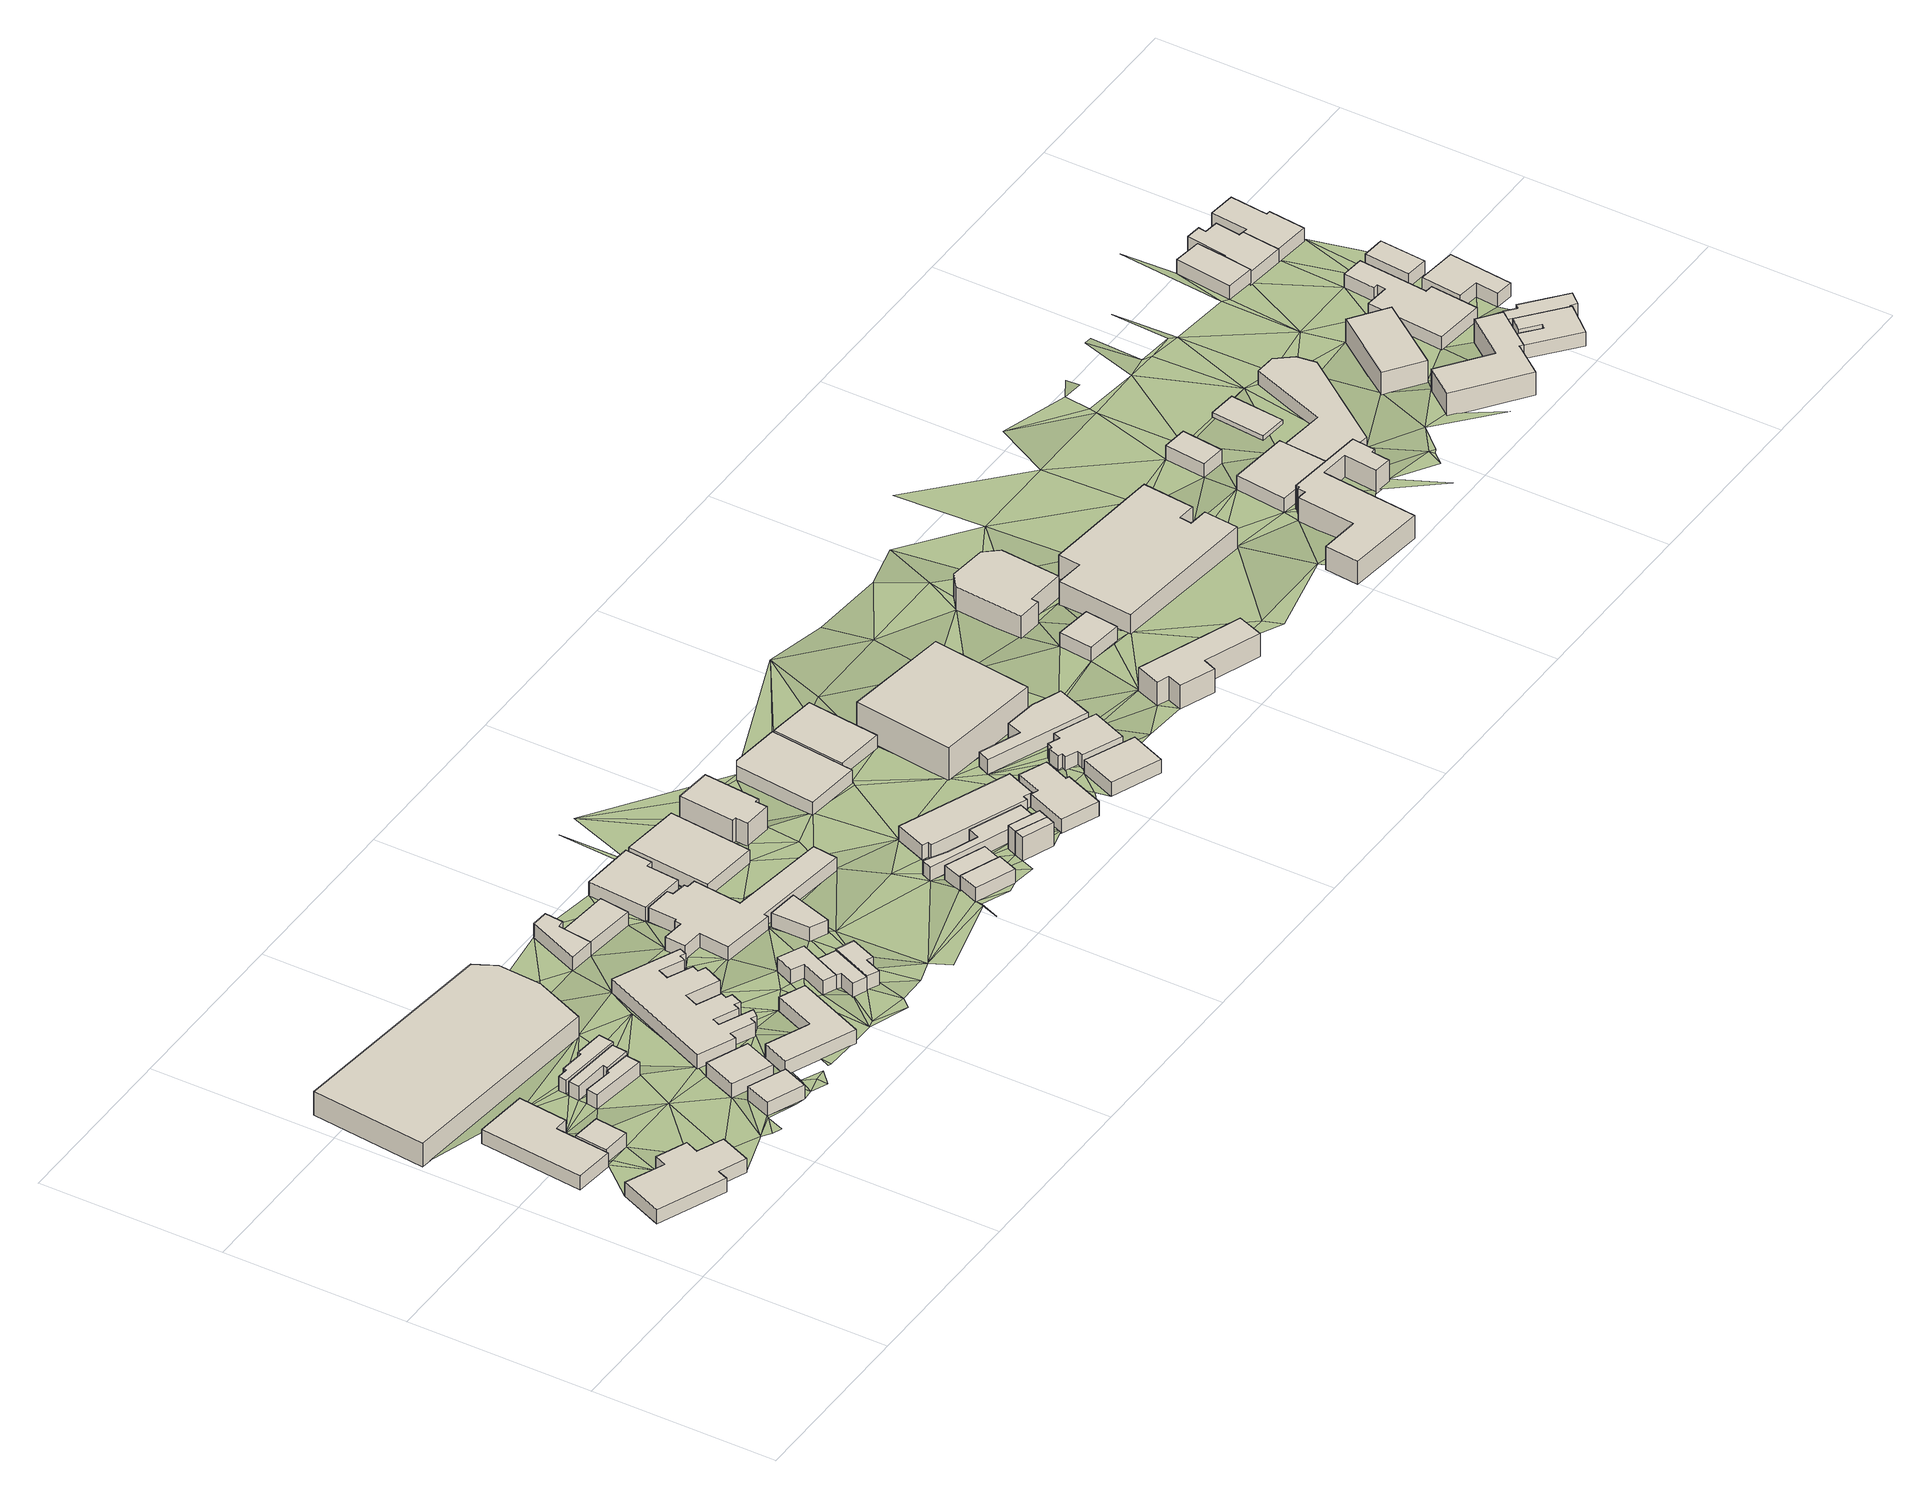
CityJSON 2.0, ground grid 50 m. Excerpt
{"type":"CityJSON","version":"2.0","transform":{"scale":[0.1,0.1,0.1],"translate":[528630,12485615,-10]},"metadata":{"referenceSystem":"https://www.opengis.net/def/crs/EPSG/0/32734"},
"CityObjects":{
"building1":{"type":"Building","attributes":{"address":"14 Aberdeen Street Woodstock Cape Town","building":"church","building:levels":1,"building:use":"commercial","building_height":4.1,"plus_code":"4FRW3FC2+V9F","ground_height":9.62,"roof_height":13.72},"geometry":[{"type":"Solid","lod":"1","boundaries":[[[[0,1,2,3]],[[1,4,5,2]],[[4,6,7,5]],[[6,8,9,7]],[[8,10,11,9]],[[10,12,13,11]],[[12,14,15,13]],[[14,16,17,15]],[[16,18,19,17]],[[18,0,3,19]],[[3,2,5,7,9,11,13,15,17,19]],[[18,16,14,12,10,8,6,4,1,0]]]]}]},
"building2":{"type":"Building","attributes":{"address":"23 Dickson Street Woodstock Cape Town","building":"industrial","building:levels":1,"building_height":4.1,"plus_code":"4FRW3FC2+X8X","ground_height":9.08,"roof_height":13.18},"geometry":[{"type":"Solid","lod":"1","boundaries":[[[[20,21,22,23]],[[21,24,25,22]],[[24,26,27,25]],[[26,28,29,27]],[[28,30,31,29]],[[30,32,33,31]],[[32,34,35,33]],[[34,20,23,35]],[[23,22,25,27,29,31,33,35]],[[34,32,30,28,26,24,21,20]]]]}]},
"building3":{"type":"Building","attributes":{"address":"Woodstock Cape Town","building":"house","building:levels":1,"building_height":4.1,"plus_code":"4FRW3FC2+X94","ground_height":9.62,"roof_height":13.72},"geometry":[{"type":"Solid","lod":"1","boundaries":[[[[36,37,38,39]],[[37,40,41,38]],[[40,42,43,41]],[[42,36,39,43]],[[39,38,41,43]],[[42,40,37,36]]]]}]},
"building4":{"type":"Building","attributes":{"address":"186 Albert Road Woodstock Cape Town","building":"retail","building:levels":2,"building_height":6.9,"plus_code":"4FRW3FF2+4CG","ground_height":7.62,"roof_height":14.52},"geometry":[{"type":"Solid","lod":"1","boundaries":[[[[44,45,46,47]],[[45,48,49,46]],[[48,50,51,49]],[[50,52,53,51]],[[52,54,55,53]],[[54,44,47,55]],[[47,46,49,51,53,55]],[[54,52,50,48,45,44]]]]}]},
"building5":{"type":"Building","attributes":{"address":"Woodstock Cape Town","building":"house","building:levels":1,"building_height":4.1,"plus_code":"4FRW3FC2+XFV","ground_height":9.02,"roof_height":13.12},"geometry":[{"type":"Solid","lod":"1","boundaries":[[[[56,57,58,59]],[[57,60,61,58]],[[60,62,63,61]],[[62,64,65,63]],[[64,66,67,65]],[[66,56,59,67]],[[59,58,61,63,65,67]],[[66,64,62,60,57,56]]]]}]},
"building6":{"type":"Building","attributes":{"address":"Woodstock Cape Town","building":"house","building:levels":1,"building_height":4.1,"plus_code":"4FRW3FF2+2F4","ground_height":9.02,"roof_height":13.12},"geometry":[{"type":"Solid","lod":"1","boundaries":[[[[68,69,70,71]],[[69,72,73,70]],[[72,74,75,73]],[[74,76,77,75]],[[76,78,79,77]],[[78,68,71,79]],[[71,70,73,75,77,79]],[[78,76,74,72,69,68]]]]}]},
"building7":{"type":"Building","attributes":{"address":"Woodstock Cape Town","building":"house","building:levels":1,"building_height":4.1,"plus_code":"4FRW3FF2+2FG","ground_height":9.02,"roof_height":13.12},"geometry":[{"type":"Solid","lod":"1","boundaries":[[[[80,81,82,83]],[[81,84,85,82]],[[84,86,87,85]],[[86,88,89,87]],[[88,90,91,89]],[[90,92,93,91]],[[92,94,95,93]],[[94,80,83,95]],[[83,82,85,87,89,91,93,95]],[[94,92,90,88,86,84,81,80]]]]}]},
"building8":{"type":"Building","attributes":{"address":"19 Aberdeen Street Woodstock Cape Town","building":"house","building:levels":1,"building_height":4.1,"plus_code":"4FRW3FC2+VG9","ground_height":10.06,"roof_height":14.16},"geometry":[{"type":"Solid","lod":"1","boundaries":[[[[96,97,98,99]],[[97,100,101,98]],[[100,102,103,101]],[[102,96,99,103]],[[99,98,101,103]],[[102,100,97,96]]]]}]},
"building9":{"type":"Building","attributes":{"address":"15 Aberdeen Street Woodstock Cape Town","building":"house","building:levels":1,"building_height":4.1,"plus_code":"4FRW3FC2+WH2","ground_height":9.47,"roof_height":13.57},"geometry":[{"type":"Solid","lod":"1","boundaries":[[[[104,105,106,107]],[[105,108,109,106]],[[108,110,111,109]],[[110,104,107,111]],[[107,106,109,111]],[[110,108,105,104]]]]}]},
"building10":{"type":"Building","attributes":{"building":"yes","building:levels":1,"building_height":4.1,"plus_code":"4FRW3FC2+VMM","ground_height":9.47,"roof_height":13.57},"geometry":[{"type":"Solid","lod":"1","boundaries":[[[[112,113,114,115]],[[113,116,117,114]],[[116,118,119,117]],[[118,120,121,119]],[[120,122,123,121]],[[122,112,115,123]],[[115,114,117,119,121,123]],[[122,120,118,116,113,112]]]]}]},
"building11":{"type":"Building","attributes":{"address":"The Haven Night Shelter 7 Aberdeen Street Woodstock 7925 Cape Town","building":"residential","building:levels":1,"beds":"36","amenity":"social_facility","social_facility":"shelter","building_height":4.1,"plus_code":"4FRW3FC2+XHQ","ground_height":8.92,"roof_height":13.02},"geometry":[{"type":"Solid","lod":"1","boundaries":[[[[124,125,126,127]],[[125,128,129,126]],[[128,130,131,129]],[[130,132,133,131]],[[132,134,135,133]],[[134,136,137,135]],[[136,138,139,137]],[[138,140,141,139]],[[140,142,143,141]],[[142,144,145,143]],[[144,146,147,145]],[[146,148,149,147]],[[148,150,151,149]],[[150,152,153,151]],[[152,154,155,153]],[[154,156,157,155]],[[156,158,159,157]],[[158,160,161,159]],[[160,162,163,161]],[[162,164,165,163]],[[164,166,167,165]],[[166,168,169,167]],[[168,170,171,169]],[[170,172,173,171]],[[172,174,175,173]],[[174,176,177,175]],[[176,178,179,177]],[[178,124,127,179]],[[127,126,129,131,133,135,137,139,141,143,145,147,149,151,153,155,157,159,161,163,165,167,169,171,173,175,177,179]],[[178,176,174,172,170,168,166,164,162,160,158,156,154,152,150,148,146,144,142,140,138,136,134,132,130,128,125,124]]]]}]},
"building12":{"type":"Building","attributes":{"building":"retail","building:levels":1,"building_height":4.1,"plus_code":"4FRW3FF2+4J9","ground_height":8.26,"roof_height":12.36},"geometry":[{"type":"Solid","lod":"1","boundaries":[[[[180,181,182,183]],[[181,184,185,182]],[[184,186,187,185]],[[186,188,189,187]],[[188,190,191,189]],[[190,192,193,191]],[[192,180,183,193]],[[183,182,185,187,189,191,193]],[[192,190,188,186,184,181,180]]]]}]},
"building13":{"type":"Building","attributes":{"address":"3 Essex Close Woodstock Cape Town","building":"house","building:levels":1,"building_height":4.1,"plus_code":"4FRW3FC2+WPG","ground_height":9.5,"roof_height":13.6},"geometry":[{"type":"Solid","lod":"1","boundaries":[[[[194,195,196,197]],[[195,198,199,196]],[[198,200,201,199]],[[200,202,203,201]],[[202,204,205,203]],[[204,206,207,205]],[[206,194,197,207]],[[197,196,199,201,203,205,207]],[[206,204,202,200,198,195,194]]]]}]},
"building14":{"type":"Building","attributes":{"address":"2 Woodstock Cape Town","building":"house","building:levels":1,"building_height":4.1,"plus_code":"4FRW3FC2+WP5","ground_height":9.5,"roof_height":13.6},"geometry":[{"type":"Solid","lod":"1","boundaries":[[[[208,195,196,209]],[[195,194,197,196]],[[194,210,211,197]],[[210,212,213,211]],[[212,214,215,213]],[[214,208,209,215]],[[209,196,197,211,213,215]],[[214,212,210,194,195,208]]]]}]},
"building15":{"type":"Building","attributes":{"address":"1 Woodstock Cape Town","building":"house","building:levels":1,"building_height":4.1,"plus_code":"4FRW3FC2+VQR","ground_height":9.78,"roof_height":13.88},"geometry":[{"type":"Solid","lod":"1","boundaries":[[[[216,217,218,219]],[[217,220,221,218]],[[220,222,223,221]],[[222,224,225,223]],[[224,226,227,225]],[[226,216,219,227]],[[219,218,221,223,225,227]],[[226,224,222,220,217,216]]]]}]},
"building16":{"type":"Building","attributes":{"building":"yes","building:levels":1,"building_height":4.1,"plus_code":"4FRW3FF2+4M5","ground_height":8.26,"roof_height":12.36},"geometry":[{"type":"Solid","lod":"1","boundaries":[[[[181,180,183,182]],[[180,228,229,183]],[[228,230,231,229]],[[230,181,182,231]],[[182,183,229,231]],[[230,228,180,181]]]]}]},
"building17":{"type":"Building","attributes":{"building":"yes","building:levels":1,"building_height":4.1,"plus_code":"4FRW3FC2+XQ9","ground_height":9.11,"roof_height":13.21},"geometry":[{"type":"Solid","lod":"1","boundaries":[[[[232,233,234,235]],[[233,236,237,234]],[[236,238,239,237]],[[238,232,235,239]],[[235,234,237,239]],[[238,236,233,232]]]]}]},
"building18":{"type":"Building","attributes":{"building":"retail","building:levels":1,"building_height":4.1,"plus_code":"4FRW3FF2+3QR","ground_height":8.26,"roof_height":12.36},"geometry":[{"type":"Solid","lod":"1","boundaries":[[[[240,241,242,243]],[[241,244,245,242]],[[244,246,247,245]],[[246,248,249,247]],[[248,250,251,249]],[[250,240,243,251]],[[243,242,245,247,249,251]],[[250,248,246,244,241,240]]]]}]},
"building19":{"type":"Building","attributes":{"building":"industrial","building:levels":1,"building_height":4.1,"plus_code":"4FRW3FF2+2PQ","ground_height":8.26,"roof_height":12.36},"geometry":[{"type":"Solid","lod":"1","boundaries":[[[[252,253,254,255]],[[253,256,257,254]],[[256,258,259,257]],[[258,260,261,259]],[[260,262,263,261]],[[262,264,265,263]],[[264,266,267,265]],[[266,268,269,267]],[[268,270,271,269]],[[270,272,273,271]],[[272,274,275,273]],[[274,276,277,275]],[[276,278,279,277]],[[278,280,281,279]],[[280,282,283,281]],[[282,284,285,283]],[[284,286,287,285]],[[286,252,255,287]],[[255,254,257,259,261,263,265,267,269,271,273,275,277,279,281,283,285,287]],[[286,284,282,280,278,276,274,272,270,268,266,264,262,260,258,256,253,252]]]]}]},
"building20":{"type":"Building","attributes":{"building":"retail","building:levels":1,"building_height":4.1,"plus_code":"4FRW3FF2+3RP","ground_height":8.26,"roof_height":12.36},"geometry":[{"type":"Solid","lod":"1","boundaries":[[[[288,289,290,291]],[[289,292,293,290]],[[292,294,295,293]],[[294,288,291,295]],[[291,290,293,295]],[[294,292,289,288]]]]}]},
"building21":{"type":"Building","attributes":{"address":"21 Essex Street Woodstock Cape Town","building":"house","building:levels":1,"building_height":4.1,"plus_code":"4FRW3FC2+RWX","ground_height":10.59,"roof_height":14.69},"geometry":[{"type":"Solid","lod":"1","boundaries":[[[[296,297,298,299]],[[297,300,301,298]],[[300,302,303,301]],[[302,296,299,303]],[[299,298,301,303]],[[302,300,297,296]]]]}]},
"building22":{"type":"Building","attributes":{"address":"19 Essex Street Woodstock Cape Town","building":"house","building:levels":1,"building_height":4.1,"plus_code":"4FRW3FC2+VW9","ground_height":9.98,"roof_height":14.08},"geometry":[{"type":"Solid","lod":"1","boundaries":[[[[304,305,306,307]],[[305,308,309,306]],[[308,310,311,309]],[[310,304,307,311]],[[307,306,309,311]],[[310,308,305,304]]]]}]},
"building23":{"type":"Building","attributes":{"address":"218 Albert Road Woodstock Cape Town","building":"retail","building:levels":2,"building_height":6.9,"plus_code":"4FRW3FF2+3WR","ground_height":8.26,"roof_height":15.16},"geometry":[{"type":"Solid","lod":"1","boundaries":[[[[312,313,314,315]],[[313,316,317,314]],[[316,318,319,317]],[[318,320,321,319]],[[320,322,323,321]],[[322,324,325,323]],[[324,326,327,325]],[[326,312,315,327]],[[315,314,317,319,321,323,325,327]],[[326,324,322,320,318,316,313,312]]]]}]},
"building24":{"type":"Building","attributes":{"address":"Woodstock Cape Town","building":"yes","building:levels":1,"building_height":4.1,"plus_code":"4FRW3FC3+V2C","ground_height":9.85,"roof_height":13.95},"geometry":[{"type":"Solid","lod":"1","boundaries":[[[[328,329,330,331]],[[329,332,333,330]],[[332,334,335,333]],[[334,336,337,335]],[[336,338,339,337]],[[338,340,341,339]],[[340,328,331,341]],[[331,330,333,335,337,339,341]],[[340,338,336,334,332,329,328]]]]}]},
"building25":{"type":"Building","attributes":{"address":"18 Dublin Street Mews Woodstock Cape Town","building":"house","building:levels":2,"building_height":6.9,"plus_code":"4FRW3FC3+R2M","ground_height":10.59,"roof_height":17.49},"geometry":[{"type":"Solid","lod":"1","boundaries":[[[[342,343,344,345]],[[343,346,347,344]],[[346,348,349,347]],[[348,342,345,349]],[[345,344,347,349]],[[348,346,343,342]]]]}]},
"building26":{"type":"Building","attributes":{"address":"19 Dublin Street Mews Woodstock Cape Town","building":"house","building:levels":2,"building_height":6.9,"plus_code":"4FRW3FC3+R2V","ground_height":10.59,"roof_height":17.49},"geometry":[{"type":"Solid","lod":"1","boundaries":[[[[348,346,347,349]],[[346,350,351,347]],[[350,352,353,351]],[[352,348,349,353]],[[349,347,351,353]],[[352,350,346,348]]]]}]},
"building27":{"type":"Building","attributes":{"address":"The Haven Old Age Home 15 Essex Street Woodstock 7915 Cape Town","building":"residential","building:levels":1,"amenity":"social_facility","social_facility":"nursing_home","building_height":4.1,"plus_code":"4FRW3FC3+W23","ground_height":9.78,"roof_height":13.88},"geometry":[{"type":"Solid","lod":"1","boundaries":[[[[354,355,356,357]],[[355,358,359,356]],[[358,360,361,359]],[[360,362,363,361]],[[362,364,365,363]],[[364,366,367,365]],[[366,368,369,367]],[[368,354,357,369]],[[357,356,359,361,363,365,367,369]],[[368,366,364,362,360,358,355,354]]]]}]},
"building28":{"type":"Building","attributes":{"address":"Albert Road Woodstock Cape Town","building":"retail","building:levels":1,"building_height":4.1,"plus_code":"4FRW3FF3+326","ground_height":8.2,"roof_height":12.3},"geometry":[{"type":"Solid","lod":"1","boundaries":[[[[370,371,372,373]],[[371,374,375,372]],[[374,376,377,375]],[[376,378,379,377]],[[378,370,373,379]],[[373,372,375,377,379]],[[378,376,374,371,370]]]]}]},
"building29":{"type":"Building","attributes":{"address":"Woodstock Cape Town","building":"house","building:levels":1,"building_height":4.1,"plus_code":"4FRW3FC3+R3W","ground_height":9.78,"roof_height":13.88},"geometry":[{"type":"Solid","lod":"1","boundaries":[[[[380,381,382,383]],[[381,384,385,382]],[[384,386,387,385]],[[386,388,389,387]],[[388,390,391,389]],[[390,392,393,391]],[[392,394,395,393]],[[394,380,383,395]],[[383,382,385,387,389,391,393,395]],[[394,392,390,388,386,384,381,380]]]]}]},
"building30":{"type":"Building","attributes":{"address":"Albert Road Woodstock Cape Town","building":"retail","building:levels":1,"building_height":4.1,"plus_code":"4FRW3FF3+337","ground_height":8.1,"roof_height":12.2},"geometry":[{"type":"Solid","lod":"1","boundaries":[[[[396,397,398,399]],[[397,400,401,398]],[[400,402,403,401]],[[402,396,399,403]],[[399,398,401,403]],[[402,400,397,396]]]]}]},
"building31":{"type":"Building","attributes":{"address":"20 Dublin Street Woodstock Cape Town","building":"house","building:levels":1,"building_height":4.1,"plus_code":"4FRW3FC3+R5F","ground_height":10.62,"roof_height":14.72},"geometry":[{"type":"Solid","lod":"1","boundaries":[[[[404,405,406,407]],[[405,408,409,406]],[[408,410,411,409]],[[410,404,407,411]],[[407,406,409,411]],[[410,408,405,404]]]]}]},
"building32":{"type":"Building","attributes":{"address":"16 Dublin Street Woodstock Cape Town","building":"house","building:levels":1,"building_height":4.1,"plus_code":"4FRW3FC3+V58","ground_height":9.78,"roof_height":13.88},"geometry":[{"type":"Solid","lod":"1","boundaries":[[[[412,413,414,415]],[[413,416,417,414]],[[416,418,419,417]],[[418,420,421,419]],[[420,422,423,421]],[[422,424,425,423]],[[424,426,427,425]],[[426,428,429,427]],[[428,430,431,429]],[[430,432,433,431]],[[432,434,435,433]],[[434,412,415,435]],[[415,414,417,419,421,423,425,427,429,431,433,435]],[[434,432,430,428,426,424,422,420,418,416,413,412]]]]}]},
"building33":{"type":"Building","attributes":{"address":"14 Dublin Street Woodstock Cape Town","building":"house","building:levels":1,"building_height":4.1,"plus_code":"4FRW3FC3+W55","ground_height":9.78,"roof_height":13.88},"geometry":[{"type":"Solid","lod":"1","boundaries":[[[[436,437,438,439]],[[437,440,441,438]],[[440,442,443,441]],[[442,444,445,443]],[[444,446,447,445]],[[446,448,449,447]],[[448,436,439,449]],[[439,438,441,443,445,447,449]],[[448,446,444,442,440,437,436]]]]}]},
"building34":{"type":"Building","attributes":{"address":"232 Albert Road Woodstock Cape Town","building":"commercial","building:levels":3,"building_height":9.7,"plus_code":"4FRW3FC3+X4X","ground_height":8.95,"roof_height":18.65},"geometry":[{"type":"Solid","lod":"1","boundaries":[[[[450,451,452,453]],[[451,454,455,452]],[[454,456,457,455]],[[456,450,453,457]],[[453,452,455,457]],[[456,454,451,450]]]]}]},
"building35":{"type":"Building","attributes":{"building":"hall","building:levels":2,"building_height":6.9,"plus_code":"4FRW3FC3+R8Q","ground_height":10.78,"roof_height":17.68},"geometry":[{"type":"Solid","lod":"1","boundaries":[[[[458,459,460,461]],[[459,462,463,460]],[[462,464,465,463]],[[464,466,467,465]],[[466,468,469,467]],[[468,470,471,469]],[[470,472,473,471]],[[472,458,461,473]],[[461,460,463,465,467,469,471,473]],[[472,470,468,466,464,462,459,458]]]]}]},
"building36":{"type":"Building","attributes":{"building":"yes","building:levels":1,"building_height":4.1,"plus_code":"4FRW3FC3+W8P","ground_height":10.33,"roof_height":14.43},"geometry":[{"type":"Solid","lod":"1","boundaries":[[[[474,475,476,477]],[[475,478,479,476]],[[478,480,481,479]],[[480,474,477,481]],[[477,476,479,481]],[[480,478,475,474]]]]}]},
"building37":{"type":"Building","attributes":{"building":"retail","building:levels":2,"building_height":6.9,"plus_code":"4FRW3FF3+29C","ground_height":8,"roof_height":14.9},"geometry":[{"type":"Solid","lod":"1","boundaries":[[[[482,483,484,485]],[[483,486,487,484]],[[486,488,489,487]],[[488,490,491,489]],[[490,492,493,491]],[[492,494,495,493]],[[494,496,497,495]],[[496,482,485,497]],[[485,484,487,489,491,493,495,497]],[[496,494,492,490,488,486,483,482]]]]}]},
"building38":{"type":"Building","attributes":{"address":"Woodstock Brewer 252 Albert Road Woodstock Cape Town","building":"retail","building:levels":2,"building_height":6.9,"plus_code":"4FRW3FC3+XF7","ground_height":8.47,"roof_height":15.37},"geometry":[{"type":"Solid","lod":"1","boundaries":[[[[498,499,500,501]],[[499,502,503,500]],[[502,504,505,503]],[[504,506,507,505]],[[506,508,509,507]],[[508,510,511,509]],[[510,512,513,511]],[[512,514,515,513]],[[514,516,517,515]],[[516,498,501,517]],[[501,500,503,505,507,509,511,513,515,517]],[[516,514,512,510,508,506,504,502,499,498]]]]}]},
"building39":{"type":"Building","attributes":{"building":"school","building:levels":2,"building_height":6.9,"plus_code":"4FRW3FC3+RJG","ground_height":9.24,"roof_height":16.14},"geometry":[{"type":"Solid","lod":"1","boundaries":[[[[518,519,520,521]],[[519,522,523,520]],[[522,524,525,523]],[[524,526,527,525]],[[526,528,529,527]],[[528,530,531,529]],[[530,532,533,531]],[[532,534,535,533]],[[534,536,537,535]],[[536,538,539,537]],[[538,540,541,539]],[[540,542,543,541]],[[542,544,545,543]],[[544,546,547,545]],[[546,548,549,547]],[[548,518,521,549]],[[521,520,523,525,527,529,531,533,535,537,539,541,543,545,547,549]],[[548,546,544,542,540,538,536,534,532,530,528,526,524,522,519,518]]]]}]},
"building40":{"type":"Building","attributes":{"address":"Woodstock","building":"garage","building:levels":1,"building_height":4.1,"plus_code":"4FRW3FC3+WM2","ground_height":9.34,"roof_height":13.44},"geometry":[{"type":"Solid","lod":"1","boundaries":[[[[550,551,552,553]],[[551,554,555,552]],[[554,556,557,555]],[[556,558,559,557]],[[558,550,553,559]],[[553,552,555,557,559]],[[558,556,554,551,550]]]]}]},
"building41":{"type":"Building","attributes":{"building":"garage","building:levels":1,"building_height":4.1,"plus_code":"4FRW3FC3+XJQ","ground_height":8.33,"roof_height":12.43},"geometry":[{"type":"Solid","lod":"1","boundaries":[[[[560,561,562,563]],[[561,564,565,562]],[[564,566,567,565]],[[566,560,563,567]],[[563,562,565,567]],[[566,564,561,560]]]]}]},
"building42":{"type":"Building","attributes":{"building":"roof","building:levels":1,"building_height":1.3,"min_height":2.8,"plus_code":"4FRW3FC3+XP7","ground_height":8.33,"roof_height":13.73,"bottom_roof_height":12.43},"geometry":[{"type":"Solid","lod":"1","boundaries":[[[[568,569,570,571]],[[569,572,573,570]],[[572,574,575,573]],[[574,568,571,575]],[[571,570,573,575]],[[574,572,569,568]]]]}]},
"building43":{"type":"Building","attributes":{"building":"retail","building:levels":1,"building_height":4.1,"plus_code":"4FRW3FC3+WQX","ground_height":8.24,"roof_height":12.34},"geometry":[{"type":"Solid","lod":"1","boundaries":[[[[576,577,578,579]],[[577,580,581,578]],[[580,582,583,581]],[[582,584,585,583]],[[584,586,587,585]],[[586,588,589,587]],[[588,590,591,589]],[[590,576,579,591]],[[579,578,581,583,585,587,589,591]],[[590,588,586,584,582,580,577,576]]]]}]},
"building44":{"type":"Building","attributes":{"building":"yes","building:levels":2,"building_height":6.9,"plus_code":"4FRW3FC3+RWC","ground_height":9.02,"roof_height":15.92},"geometry":[{"type":"Solid","lod":"1","boundaries":[[[[592,593,594,595]],[[593,596,597,594]],[[596,598,599,597]],[[598,600,601,599]],[[600,602,603,601]],[[602,604,605,603]],[[604,606,607,605]],[[606,592,595,607]],[[595,594,597,599,601,603,605,607]],[[606,604,602,600,598,596,593,592]]]]}]},
"building45":{"type":"Building","attributes":{"address":"The Argyle 1 Argyle Street Woodstock Cape Town","building":"synagogue","building:levels":2,"building:use":"retail","amenity":"events_venue","building_height":6.9,"plus_code":"4FRW3FC3+WV8","ground_height":8.24,"roof_height":15.14},"geometry":[{"type":"Solid","lod":"1","boundaries":[[[[608,609,610,611]],[[609,612,613,610]],[[612,614,615,613]],[[614,608,611,615]],[[611,610,613,615]],[[614,612,609,608]]]]}]},
"building46":{"type":"Building","attributes":{"address":"6 Devon Street Woodstock Cape Town","building":"house","building:levels":1,"building_height":4.1,"plus_code":"4FRW3FC3+RX5","ground_height":9.81,"roof_height":13.91},"geometry":[{"type":"Solid","lod":"1","boundaries":[[[[616,617,618,619]],[[617,620,621,618]],[[620,622,623,621]],[[622,624,625,623]],[[624,626,627,625]],[[626,628,629,627]],[[628,630,631,629]],[[630,616,619,631]],[[619,618,621,623,625,627,629,631]],[[630,628,626,624,622,620,617,616]]]]}]},
"building47":{"type":"Building","attributes":{"address":"290 Albert Road Woodstock Cape Town","building":"retail","building:levels":1,"building_height":4.1,"plus_code":"4FRW3FC3+WXR","ground_height":8.19,"roof_height":12.29},"geometry":[{"type":"Solid","lod":"1","boundaries":[[[[632,633,634,635]],[[633,636,637,634]],[[636,638,639,637]],[[638,640,641,639]],[[640,642,643,641]],[[642,644,645,643]],[[644,646,647,645]],[[646,648,649,647]],[[648,650,651,649]],[[650,632,635,651]],[[635,634,637,639,641,643,645,647,649,651]],[[650,648,646,644,642,640,638,636,633,632]]]]}]},
"building48":{"type":"Building","attributes":{"address":"307 Albert Road Woodstock Cape Town","building":"retail","building:levels":1,"building_height":4.1,"plus_code":"4FRW3FF3+3WM","ground_height":7.39,"roof_height":11.49},"geometry":[{"type":"Solid","lod":"1","boundaries":[[[[652,653,654,655]],[[653,656,657,654]],[[656,658,659,657]],[[658,660,661,659]],[[660,652,655,661]],[[655,654,657,659,661]],[[660,658,656,653,652]]]]}]},
"building49":{"type":"Building","attributes":{"address":"4 Devon Street Woodstock Cape Town","building":"house","building:levels":1,"building_height":4.1,"plus_code":"4FRW3FC4+R2F","ground_height":9.77,"roof_height":13.87},"geometry":[{"type":"Solid","lod":"1","boundaries":[[[[662,663,664,665]],[[663,666,667,664]],[[666,668,669,667]],[[668,670,671,669]],[[670,672,673,671]],[[672,674,675,673]],[[674,676,677,675]],[[676,678,679,677]],[[678,662,665,679]],[[665,664,667,669,671,673,675,677,679]],[[678,676,674,672,670,668,666,663,662]]]]}]},
"building50":{"type":"Building","attributes":{"address":"292A Albert Road Woodstock Cape Town","building":"house","building:levels":1,"building_height":4.1,"plus_code":"4FRW3FC4+W27","ground_height":8.91,"roof_height":13.01},"geometry":[{"type":"Solid","lod":"1","boundaries":[[[[680,681,682,683]],[[681,684,685,682]],[[684,686,687,685]],[[686,688,689,687]],[[688,690,691,689]],[[690,680,683,691]],[[683,682,685,687,689,691]],[[690,688,686,684,681,680]]]]}]},
"building51":{"type":"Building","attributes":{"address":"309 Albert Road Woodstock Cape Town","building":"retail","building:levels":1,"building_height":4.1,"plus_code":"4FRW3FF3+4X2","ground_height":6.64,"roof_height":10.74},"geometry":[{"type":"Solid","lod":"1","boundaries":[[[[692,693,694,695]],[[693,696,697,694]],[[696,698,699,697]],[[698,700,701,699]],[[700,702,703,701]],[[702,704,705,703]],[[704,706,707,705]],[[706,708,709,707]],[[708,710,711,709]],[[710,692,695,711]],[[695,694,697,699,701,703,705,707,709,711]],[[710,708,706,704,702,700,698,696,693,692]]]]}]},
"building52":{"type":"Building","attributes":{"address":"290 Albert Road Woodstock Cape Town","building":"retail","building:levels":1,"building_height":4.1,"plus_code":"4FRW3FC4+X2F","ground_height":8.19,"roof_height":12.29},"geometry":[{"type":"Solid","lod":"1","boundaries":[[[[712,713,714,715]],[[713,716,717,714]],[[716,718,719,717]],[[718,712,715,719]],[[715,714,717,719]],[[718,716,713,712]]]]}]},
"building53":{"type":"Building","attributes":{"address":"313 Albert Road Woodstock Cape Town","building":"retail","building:levels":1,"building_height":4.1,"plus_code":"4FRW3FF4+32R","ground_height":6.64,"roof_height":10.74},"geometry":[{"type":"Solid","lod":"1","boundaries":[[[[693,720,721,694]],[[720,722,723,721]],[[722,724,725,723]],[[724,726,727,725]],[[726,728,729,727]],[[728,730,731,729]],[[730,696,697,731]],[[696,693,694,697]],[[694,721,723,725,727,729,731,697]],[[696,730,728,726,724,722,720,693]]]]}]},
"terrain1":{"type":"TINRelief","geometry":[{"type":"CompositeSurface","lod":"1","boundaries":[[[6,10,732]],[[733,10,6]],[[733,734,37]],[[734,733,6]],[[734,40,37]],[[734,6,40]],[[6,735,40]],[[26,24,36]],[[736,735,737]],[[26,36,42]],[[738,739,736]],[[26,42,64]],[[740,40,735]],[[42,40,740]],[[740,735,736]],[[26,69,28]],[[26,64,62]],[[28,741,742]],[[62,72,26]],[[72,69,26]],[[740,64,42]],[[739,743,736]],[[69,90,28]],[[744,739,745]],[[90,86,28]],[[746,744,745]],[[740,736,743]],[[97,739,744]],[[92,90,69]],[[72,62,57]],[[96,739,97]],[[88,86,90]],[[57,62,60]],[[740,747,64]],[[743,739,96]],[[72,57,74]],[[97,744,748]],[[69,68,92]],[[28,86,741]],[[74,57,76]],[[749,97,748]],[[86,84,750]],[[104,740,743]],[[81,86,750]],[[56,76,57]],[[747,740,751]],[[750,84,81]],[[94,92,68]],[[743,96,752]],[[104,751,740]],[[76,56,78]],[[741,86,81]],[[78,56,747]],[[752,96,753]],[[753,749,754]],[[751,78,747]],[[68,78,94]],[[754,755,753]],[[756,755,754]],[[757,756,754]],[[80,741,81]],[[758,752,753]],[[753,755,759]],[[758,753,759]],[[751,104,760]],[[756,761,755]],[[761,756,757]],[[122,752,758]],[[104,110,760]],[[94,78,762]],[[762,78,751]],[[122,110,752]],[[763,758,759]],[[80,94,762]],[[762,741,80]],[[764,765,763]],[[766,110,122]],[[763,767,758]],[[110,766,760]],[[760,766,768]],[[767,763,765]],[[762,751,124]],[[122,769,766]],[[770,741,124]],[[741,762,124]],[[771,772,773]],[[766,774,775]],[[774,766,769]],[[776,771,773]],[[777,770,778]],[[769,779,774]],[[776,780,771]],[[780,781,771]],[[779,776,774]],[[782,158,783]],[[770,124,784]],[[780,776,779]],[[784,778,770]],[[785,782,786]],[[785,780,779]],[[787,788,767]],[[789,158,782]],[[789,782,785]],[[778,190,777]],[[790,785,779]],[[787,791,792]],[[792,793,787]],[[789,785,790]],[[784,124,180]],[[206,788,787]],[[168,172,170]],[[779,788,790]],[[190,778,784]],[[206,787,793]],[[172,168,166]],[[794,792,791]],[[164,162,166]],[[793,792,795]],[[794,795,792]],[[788,202,790]],[[124,796,180]],[[166,162,176]],[[200,789,790]],[[172,166,176]],[[124,178,796]],[[162,789,797]],[[788,206,204]],[[206,793,194]],[[176,174,172]],[[202,788,204]],[[790,202,200]],[[194,793,210]],[[797,789,200]],[[176,162,797]],[[795,794,798]],[[799,178,176]],[[178,799,800]],[[799,176,797]],[[794,801,798]],[[178,800,796]],[[184,181,186]],[[799,802,800]],[[180,796,228]],[[802,799,797]],[[798,801,803]],[[798,803,804]],[[195,216,198]],[[230,186,181]],[[805,797,200]],[[186,230,188]],[[806,807,796]],[[801,808,803]],[[805,200,198]],[[807,244,796]],[[796,244,228]],[[198,216,809]],[[803,808,226]],[[216,226,809]],[[807,810,268]],[[268,244,807]],[[244,230,228]],[[230,241,188]],[[198,809,805]],[[808,811,226]],[[226,812,809]],[[244,241,230]],[[268,266,244]],[[811,812,226]],[[236,805,809]],[[236,813,805]],[[246,244,266]],[[814,808,815]],[[813,236,233]],[[233,812,811]],[[266,264,816]],[[816,246,266]],[[817,818,819]],[[817,820,818]],[[819,816,821]],[[808,822,811]],[[246,816,819]],[[246,819,250]],[[250,819,818]],[[814,823,808]],[[250,248,246]],[[824,813,233]],[[811,824,233]],[[823,825,808]],[[289,250,818]],[[826,818,820]],[[817,827,820]],[[822,808,825]],[[250,289,240]],[[824,811,828]],[[828,811,822]],[[814,829,830]],[[831,240,289]],[[814,830,823]],[[820,827,826]],[[830,832,823]],[[823,832,833]],[[825,310,822]],[[834,828,822]],[[835,289,288]],[[836,313,826]],[[826,827,837]],[[288,826,313]],[[836,826,837]],[[828,834,838]],[[310,839,822]],[[836,316,313]],[[824,828,840]],[[840,827,824]],[[841,834,842]],[[838,834,841]],[[302,833,843]],[[312,288,313]],[[838,840,828]],[[288,312,835]],[[837,844,836]],[[838,841,845]],[[302,843,342]],[[846,837,827]],[[334,841,842]],[[839,302,348]],[[348,302,342]],[[326,835,312]],[[827,840,846]],[[839,847,822]],[[336,334,842]],[[322,844,324]],[[837,846,844]],[[352,839,348]],[[846,324,844]],[[352,847,839]],[[326,374,835]],[[848,841,334]],[[324,846,376]],[[324,376,326]],[[352,350,847]],[[840,849,846]],[[850,346,343]],[[346,850,350]],[[350,850,847]],[[334,851,848]],[[374,326,376]],[[847,850,848]],[[847,848,851]],[[852,846,849]],[[853,849,840]],[[850,854,848]],[[368,853,840]],[[855,848,854]],[[856,855,854]],[[856,854,857]],[[852,849,853]],[[857,388,856]],[[371,852,858]],[[368,856,388]],[[859,858,852]],[[860,861,862]],[[859,852,853]],[[858,863,371]],[[368,446,853]],[[388,386,368]],[[444,853,446]],[[386,446,368]],[[386,864,861]],[[405,860,408]],[[860,405,861]],[[386,861,865]],[[859,853,450]],[[405,865,861]],[[422,446,386]],[[853,444,440]],[[386,865,866]],[[422,386,866]],[[418,446,422]],[[865,867,866]],[[405,868,865]],[[371,869,374]],[[865,868,870]],[[413,446,418]],[[859,450,396]],[[418,422,420]],[[868,405,871]],[[444,442,440]],[[371,863,869]],[[440,872,853]],[[416,413,418]],[[413,873,446]],[[871,405,874]],[[450,875,396]],[[869,863,396]],[[874,876,871]],[[873,413,877]],[[878,872,440]],[[877,871,876]],[[879,875,450]],[[396,875,869]],[[880,872,878]],[[877,876,881]],[[880,878,882]],[[873,877,883]],[[881,876,884]],[[880,885,872]],[[883,882,873]],[[885,879,872]],[[877,881,883]],[[875,886,869]],[[886,875,879]],[[881,884,887]],[[882,478,880]],[[883,478,882]],[[880,475,885]],[[886,888,869]],[[880,478,475]],[[496,879,885]],[[889,478,883]],[[496,886,879]],[[890,885,475]],[[885,890,496]],[[883,891,889]],[[478,889,480]],[[892,888,886]],[[472,891,883]],[[893,890,475]],[[893,475,474]],[[891,480,889]],[[886,496,894]],[[480,891,474]],[[886,894,892]],[[895,893,474]],[[474,891,895]],[[895,896,893]],[[891,472,897]],[[894,496,494]],[[896,895,898]],[[472,899,897]],[[492,894,494]],[[898,895,900]],[[901,892,894]],[[902,898,900]],[[894,492,901]],[[902,490,898]],[[891,897,903]],[[897,899,904]],[[902,905,490]],[[906,492,490]],[[901,492,906]],[[906,490,905]],[[904,903,897]],[[502,905,902]],[[905,907,906]],[[908,904,909]],[[910,911,912]],[[912,911,913]],[[914,913,903]],[[502,907,905]],[[903,904,915]],[[916,917,906]],[[908,915,904]],[[903,558,914]],[[916,906,907]],[[914,556,913]],[[915,558,903]],[[912,913,556]],[[561,502,912]],[[914,558,556]],[[918,558,915]],[[918,915,919]],[[920,558,918]],[[912,556,561]],[[502,560,907]],[[920,918,921]],[[922,923,924]],[[916,907,560]],[[560,502,561]],[[920,550,558]],[[924,925,922]],[[564,561,556]],[[926,922,925]],[[920,534,550]],[[556,554,564]],[[560,927,916]],[[916,927,928]],[[925,929,930]],[[564,931,566]],[[932,933,930]],[[931,564,554]],[[927,560,566]],[[932,930,934]],[[550,534,935]],[[932,935,534]],[[927,936,928]],[[937,934,930]],[[938,554,551]],[[939,928,936]],[[932,934,935]],[[566,931,940]],[[937,941,934]],[[554,940,931]],[[942,934,941]],[[927,566,943]],[[944,935,934]],[[938,940,554]],[[934,942,944]],[[943,936,927]],[[939,945,946]],[[943,566,940]],[[944,947,935]],[[938,948,940]],[[935,947,582]],[[949,944,950]],[[949,951,944]],[[952,943,940]],[[951,947,944]],[[940,948,953]],[[943,952,954]],[[954,955,943]],[[956,952,940]],[[953,956,940]],[[957,955,954]],[[951,958,947]],[[952,959,954]],[[582,947,608]],[[952,956,959]],[[960,958,951]],[[961,953,962]],[[608,962,582]],[[953,961,956]],[[959,956,963]],[[960,964,958]],[[608,961,962]],[[964,965,958]],[[956,961,966]],[[967,628,968]],[[602,964,960]],[[628,626,968]],[[961,608,650]],[[626,969,968]],[[965,650,608]],[[961,660,966]],[[965,964,650]],[[620,626,624]],[[970,964,602]],[[620,971,626]],[[969,626,971]],[[660,961,652]],[[620,624,622]],[[620,617,971]],[[602,969,972]],[[961,650,642]],[[966,660,658]],[[972,969,971]],[[602,972,970]],[[961,642,652]],[[648,644,650]],[[658,973,966]],[[972,974,975]],[[650,644,642]],[[976,972,975]],[[970,972,977]],[[977,972,976]],[[644,648,646]],[[978,979,970]],[[980,970,977]],[[970,981,978]],[[981,970,980]],[[978,982,979]],[[983,979,982]],[[652,642,984]],[[982,985,983]],[[656,653,986]],[[658,656,706]],[[983,985,640]],[[987,642,640]],[[986,706,656]],[[984,642,987]],[[988,985,982]],[[640,985,712]],[[640,712,987]],[[989,984,987]],[[987,712,989]],[[990,991,704]],[[992,991,993]],[[992,994,991]],[[989,712,718]],[[991,994,728]]]}]}
},
"vertices":[
[389,180,39],[318,210,39],[318,210,80],[389,180,80],[334,246,39],[334,246,80],[251,280,39],[251,280,80],[237,248,39],[237,248,80],[132,292,39],[132,292,80],[82,175,39],[82,175,80],[267,98,39],[267,98,80],[279,127,39],[279,127,80],[354,96,39],[354,96,80],
[213,392,33],[222,480,33],[222,480,74],[213,392,74],[228,535,33],[228,535,74],[266,533,33],[266,533,74],[281,667,33],[281,667,74],[135,682,33],[135,682,74],[104,396,33],[104,396,74],[212,385,33],[212,385,74],
[222,480,39],[213,392,39],[213,392,80],[222,480,80],[291,384,39],[291,384,80],[301,472,39],[301,472,80],
[39,1079,19],[4,763,19],[4,763,88],[39,1079,88],[597,699,19],[597,699,88],[657,839,19],[657,839,88],[665,957,19],[665,957,88],[635,1014,19],[635,1014,88],
[545,538,33],[472,547,33],[472,547,74],[545,538,74],[471,540,33],[471,540,74],[388,551,33],[388,551,74],[384,519,33],[384,519,74],[540,499,33],[540,499,74],
[562,586,33],[392,602,33],[392,602,74],[562,586,74],[389,573,33],[389,573,74],[485,564,33],[485,564,74],[483,552,33],[483,552,74],[558,545,33],[558,545,74],
[578,632,33],[496,640,33],[496,640,74],[578,632,74],[495,631,33],[495,631,74],[428,638,33],[428,638,74],[427,629,33],[427,629,74],[397,632,33],[397,632,74],[394,609,33],[394,609,74],[573,591,33],[573,591,74],
[582,231,43],[554,162,43],[554,162,84],[582,231,84],[654,120,43],[654,120,84],[683,190,43],[683,190,84],
[614,363,37],[577,271,37],[577,271,78],[614,363,78],[688,226,37],[688,226,78],[726,318,37],[726,318,78],
[713,209,37],[900,130,37],[900,130,78],[713,209,78],[980,317,37],[980,317,78],[911,346,37],[911,346,78],[862,233,37],[862,233,78],[745,282,37],[745,282,78],
[774,716,32],[633,399,32],[633,399,73],[774,716,73],[733,356,32],[733,356,73],[742,376,32],[742,376,73],[807,347,32],[807,347,73],[814,364,32],[814,364,73],[830,357,32],[830,357,73],[846,376,32],[846,376,73],[757,416,32],[757,416,73],[766,436,32],[766,436,73],[831,407,32],[831,407,73],[839,423,32],[839,423,73],[855,416,32],[855,416,73],[868,447,32],[868,447,73],[852,454,32],[852,454,73],[859,470,32],[859,470,73],[793,499,32],[793,499,73],[810,537,32],[810,537,73],[898,498,32],[898,498,73],[923,552,32],[923,552,73],[903,561,32],[903,561,73],[911,579,32],[911,579,73],[844,609,32],[844,609,73],[857,638,32],[857,638,73],[922,609,32],[922,609,73],[929,624,32],[929,624,73],[943,618,32],[943,618,73],[952,638,32],[952,638,73],
[874,834,25],[884,912,25],[884,912,66],[874,834,66],[886,927,25],[886,927,66],[905,929,25],[905,929,66],[910,979,25],[910,979,66],[864,982,25],[864,982,66],[803,840,25],[803,840,66],
[1049,274,38],[1080,343,38],[1080,343,79],[1049,274,79],[1104,395,38],[1104,395,79],[1035,426,38],[1035,426,79],[1011,374,38],[1011,374,79],[1045,359,38],[1045,359,79],[1014,290,38],[1014,290,79],
[1128,323,38],[1128,323,79],[1060,268,38],[1060,268,79],[1042,225,38],[1042,225,79],[1080,210,38],[1080,210,79],
[1128,323,40],[1080,210,40],[1080,210,82],[1128,323,82],[1111,195,40],[1111,195,82],[1130,241,40],[1130,241,82],[1148,234,40],[1148,234,82],[1177,304,40],[1177,304,82],
[1015,818,25],[1015,818,66],[1025,899,25],[1025,899,66],
[1220,400,34],[1258,517,34],[1258,517,75],[1220,400,75],[1173,526,34],[1173,526,75],[1173,421,34],[1173,421,75],
[1210,942,25],[1064,954,25],[1064,954,66],[1210,942,66],[1050,791,25],[1050,791,66],[1177,780,25],[1177,780,66],[1185,869,25],[1185,869,66],[1203,868,25],[1203,868,66],
[1439,509,25],[1447,577,25],[1447,577,66],[1439,509,66],[1178,613,25],[1178,613,66],[1193,746,25],[1193,746,66],[1168,749,25],[1168,749,66],[1168,758,25],[1168,758,66],[1127,764,25],[1127,764,66],[1128,780,25],[1128,780,66],[1053,786,25],[1053,786,66],[1048,708,25],[1048,708,66],[1041,708,25],[1041,708,66],[1040,690,25],[1040,690,66],[980,696,25],[980,696,66],[975,639,25],[975,639,66],[1031,634,25],[1031,634,66],[1023,551,25],[1023,551,66],[1168,531,25],[1168,531,66],[1171,543,25],[1171,543,66],
[1383,924,25],[1222,942,25],[1222,942,66],[1383,924,66],[1198,713,25],[1198,713,66],[1359,696,25],[1359,696,66],
[1505,214,49],[1483,159,49],[1483,159,90],[1505,214,90],[1591,117,49],[1591,117,90],[1613,172,49],[1613,172,90],
[1505,214,42],[1613,172,42],[1613,172,83],[1505,214,83],[1635,226,42],[1635,226,83],[1525,269,42],[1525,269,83],
[1417,921,25],[1403,769,25],[1403,769,94],[1417,921,94],[1415,768,25],[1415,768,94],[1411,734,25],[1411,734,94],[1488,727,25],[1488,727,94],[1491,760,25],[1491,760,94],[1502,759,25],[1502,759,94],[1516,912,25],[1516,912,94],
[1503,295,41],[1791,186,41],[1791,186,82],[1503,295,82],[1811,235,41],[1811,235,82],[1670,290,41],[1670,290,82],[1657,259,41],[1657,259,82],[1574,290,41],[1574,290,82],[1516,322,41],[1516,322,82],
[1670,145,49],[1756,113,49],[1756,113,118],[1670,145,118],[1766,137,49],[1766,137,118],[1681,172,49],[1681,172,118],
[1777,164,49],[1777,164,118],[1692,198,49],[1692,198,118],
[1597,437,40],[1563,352,40],[1563,352,82],[1597,437,82],[1580,346,40],[1580,346,82],[1576,336,40],[1576,336,82],[1836,233,40],[1836,233,82],[1841,246,40],[1841,246,82],[1865,237,40],[1865,237,82],[1898,318,40],[1898,318,82],
[1738,648,25],[1765,881,25],[1765,881,66],[1738,648,66],[1629,896,25],[1629,896,66],[1612,885,25],[1612,885,66],[1587,664,25],[1587,664,66],
[1916,87,40],[1960,195,40],[1960,195,82],[1916,87,82],[1951,198,40],[1951,198,82],[1980,268,40],[1980,268,82],[1906,298,40],[1906,298,82],[1879,229,40],[1879,229,82],[1858,237,40],[1858,237,82],[1814,128,40],[1814,128,82],
[1903,865,24],[1771,881,24],[1771,881,65],[1903,865,65],[1748,682,24],[1748,682,65],[1880,667,24],[1880,667,65],
[2157,136,49],[2023,192,49],[2023,192,90],[2157,136,90],[1983,95,49],[1983,95,90],[2117,40,49],[2117,40,90],
[2193,263,40],[2079,309,40],[2079,309,82],[2193,263,82],[2071,288,40],[2071,288,82],[2039,301,40],[2039,301,82],[2032,285,40],[2032,285,82],[2025,288,40],[2025,288,82],[2012,256,40],[2012,256,82],[2023,252,40],[2023,252,82],[2018,240,40],[2018,240,82],[2051,226,40],[2051,226,82],[2044,210,40],[2044,210,82],[2153,166,40],[2153,166,82],
[2224,377,40],[2146,407,40],[2146,407,82],[2224,377,82],[2056,418,40],[2056,418,82],[2041,377,40],[2041,377,82],[1930,420,40],[1930,420,82],[1915,388,40],[1915,388,82],[2187,281,40],[2187,281,82],
[1892,729,32],[1855,458,32],[1855,458,129],[1892,729,129],[2146,420,32],[2146,420,129],[2181,691,32],[2181,691,129],
[2352,244,50],[2327,178,50],[2327,178,119],[2352,244,119],[2359,166,50],[2359,166,119],[2344,126,50],[2344,126,119],[2439,90,50],[2439,90,119],[2453,126,50],[2453,126,119],[2607,69,50],[2607,69,119],[2633,138,50],[2633,138,119],
[2503,477,46],[2404,489,46],[2404,489,87],[2503,477,87],[2393,397,46],[2393,397,87],[2492,386,46],[2492,386,87],
[2404,593,23],[2470,587,23],[2470,587,92],[2404,593,92],[2472,607,23],[2472,607,92],[2578,598,23],[2578,598,92],[2592,761,23],[2592,761,92],[2561,799,23],[2561,799,92],[2458,810,23],[2458,810,92],[2420,779,23],[2420,779,92],
[2906,467,27],[2955,463,27],[2955,463,96],[2906,467,96],[2969,603,27],[2969,603,96],[2640,635,27],[2640,635,96],[2634,575,27],[2634,575,96],[2556,583,27],[2556,583,96],[2535,376,27],[2535,376,96],[2945,336,27],[2945,336,96],[2954,429,27],[2954,429,96],[2902,434,27],[2902,434,96],
[2971,24,35],[3186,1,35],[3186,1,104],[2971,24,104],[3214,263,35],[3214,263,104],[3293,255,35],[3293,255,104],[3283,163,35],[3283,163,104],[3332,158,35],[3332,158,104],[3338,208,35],[3338,208,104],[3349,207,35],[3349,207,104],[3356,271,35],[3356,271,104],[3139,294,35],[3139,294,104],[3138,284,35],[3138,284,104],[3131,285,35],[3131,285,104],[3129,263,35],[3129,263,104],[3103,266,35],[3103,266,104],[3086,106,35],[3086,106,104],[2980,117,35],[2980,117,104],
[3281,290,36],[3292,422,36],[3292,422,77],[3281,290,77],[3292,431,36],[3292,431,77],[3128,448,36],[3128,448,77],[3112,309,36],[3112,309,77],
[3150,654,26],[3138,542,26],[3138,542,67],[3150,654,67],[3204,535,26],[3204,535,67],[3217,647,26],[3217,647,67],
[3298,617,67],[3284,470,67],[3284,470,80],[3298,617,80],[3359,463,67],[3359,463,80],[3373,610,67],[3373,610,80],
[3292,422,25],[3281,290,25],[3281,290,66],[3292,422,66],[3419,272,25],[3419,272,66],[3599,516,25],[3599,516,66],[3592,568,25],[3592,568,66],[3557,612,25],[3557,612,66],[3501,616,25],[3501,616,66],[3424,408,25],[3424,408,66],
[3616,174,33],[3792,40,33],[3792,40,102],[3616,174,102],[3855,122,33],[3855,122,102],[3864,116,33],[3864,116,102],[3945,220,33],[3945,220,102],[3887,264,33],[3887,264,102],[3804,155,33],[3804,155,102],[3676,252,33],[3676,252,102],
[3741,524,25],[3613,350,25],[3613,350,94],[3741,524,94],[3707,281,25],[3707,281,94],[3835,456,25],[3835,456,94],
[4068,108,41],[3957,202,41],[3957,202,82],[4068,108,82],[3929,168,41],[3929,168,82],[3973,131,41],[3973,131,82],[3965,121,41],[3965,121,82],[3913,165,41],[3913,165,82],[3883,130,41],[3883,130,82],[4001,30,41],[4001,30,82],
[3829,317,25],[3966,304,25],[3966,304,66],[3829,317,66],[3979,435,25],[3979,435,66],[3958,437,25],[3958,437,66],[3976,627,25],[3976,627,66],[3914,633,25],[3914,633,66],[3906,546,25],[3906,546,66],[3918,545,25],[3918,545,66],[3916,522,25],[3916,522,66],[3849,528,25],[3849,528,66],
[3825,832,17],[3836,916,17],[3836,916,58],[3825,832,58],[3844,988,17],[3844,988,58],[3767,998,17],[3767,998,58],[3747,842,17],[3747,842,58],
[3957,202,40],[4068,108,40],[4068,108,81],[3957,202,81],[4069,114,40],[4069,114,81],[4084,102,40],[4084,102,81],[4111,134,40],[4111,134,81],[4006,222,40],[4006,222,81],[3997,212,40],[3997,212,81],[3970,235,40],[3970,235,81],[3948,210,40],[3948,210,81],
[3989,467,32],[3977,356,32],[3977,356,73],[3989,467,73],[4036,349,32],[4036,349,73],[4029,286,32],[4029,286,73],[4078,281,32],[4078,281,73],[4097,455,32],[4097,455,73],
[3825,832,9],[3932,821,9],[3932,821,50],[3825,832,50],[3944,925,9],[3944,925,50],[3931,927,9],[3931,927,50],[3940,995,9],[3940,995,50],[3901,1000,9],[3901,1000,50],[3904,1021,9],[3904,1021,50],[3862,1026,9],[3862,1026,50],[3847,915,9],[3847,915,50],[3836,916,9],[3836,916,50],
[4003,629,25],[3991,504,25],[3991,504,66],[4003,629,66],[4053,498,25],[4053,498,66],[4064,624,25],[4064,624,66],
[4030,811,9],[4030,811,50],[4041,912,9],[4041,912,50],[4030,913,9],[4030,913,50],[4041,1016,9],[4041,1016,50],[3967,1024,9],[3967,1024,50],[3956,923,9],[3956,923,50],
[237,248,44],[212,385,39],[232,385,39],[334,246,44],[389,180,43],[318,210,44],[354,96,44],[482,135,43],[482,385,38],[597,699,33],[4,763,26],[577,271,38],[550,156,43],[504,118,43],[530,108,43],[540,499,38],[627,126,44],[654,120,44],[482,635,33],[633,399,37],[688,226,44],[683,190,44],[684,122,44],[707,163,44],[731,135,44],[729,103,44],[713,209,44],[723,198,44],[733,356,37],[765,138,44],[731,635,32],[800,164,44],[789,138,44],[797,135,44],[807,347,37],[900,130,45],[742,376,37],[862,233,45],[657,839,26],[831,407,37],[766,436,37],[757,416,37],[830,357,37],[814,364,37],[846,376,37],[665,957,26],[731,885,26],[911,346,38],[855,416,37],[839,423,37],[859,470,38],[793,499,37],[803,840,26],[868,447,38],[852,454,37],[961,130,45],[980,317,38],[898,498,38],[980,385,38],[1068,91,45],[980,135,45],[1042,225,45],[1092,117,45],[1080,210,45],[980,696,32],[1023,551,32],[1111,195,48],[980,635,32],[975,639,32],[1167,117,48],[1031,634,32],[1148,234,48],[1130,241,48],[1168,531,34],[1040,690,32],[1041,708,32],[1229,135,48],[1173,421,40],[1048,708,32],[1229,385,40],[1220,400,40],[1171,543,34],[1478,135,50],[1255,81,48],[1168,758,34],[1178,613,34],[1198,713,34],[1193,746,34],[1229,635,34],[1168,749,34],[1503,295,42],[1483,159,50],[1439,509,34],[1505,214,50],[1359,696,34],[1447,577,34],[1478,385,42],[1461,88,50],[1483,143,50],[1229,1135,18],[1558,111,50],[1591,117,50],[1516,322,42],[1300,1137,18],[1411,734,34],[1478,635,34],[1563,352,42],[1635,226,49],[1597,437,42],[1576,336,42],[1574,290,42],[1657,110,49],[1488,727,34],[1580,346,42],[1587,664,34],[1791,186,49],[1836,233,49],[1727,635,33],[1814,128,49],[1811,235,49],[1738,648,33],[1855,458,40],[1858,237,49],[1841,246,49],[1865,237,49],[1879,229,49],[1748,682,33],[1880,667,32],[1976,135,49],[1960,195,49],[1916,87,49],[1771,881,25],[1951,198,49],[2018,240,49],[2012,256,49],[2023,252,49],[2044,210,49],[2044,1056,16],[2051,226,49],[2153,166,51],[2146,420,43],[2187,281,43],[2157,136,51],[1976,885,24],[2225,135,51],[2193,263,43],[2146,407,43],[2181,691,33],[2225,385,43],[2327,178,51],[2224,377,43],[2352,244,53],[2344,126,51],[2225,635,33],[2225,885,23],[2359,166,53],[2212,1019,14],[2475,385,46],[2404,593,33],[2535,376,46],[2409,998,23],[2470,587,33],[2475,885,23],[2556,583,33],[2472,607,33],[2724,135,50],[2578,598,33],[2741,84,50],[2634,575,31],[2544,1034,13],[2640,635,31],[2945,336,38],[2973,135,49],[2724,635,31],[2724,885,21],[2973,635,27],[3086,106,49],[2980,117,49],[2906,467,38],[2902,434,38],[2955,463,38],[2954,429,38],[2973,385,38],[3103,266,36],[2973,885,19],[2724,1135,11],[3131,285,36],[3129,263,36],[3139,294,36],[3138,284,36],[3214,263,36],[3186,1,59],[3222,135,48],[3283,163,48],[3293,255,48],[3222,885,19],[3061,1040,11],[3400,26,45],[3332,158,48],[3222,635,26],[3349,207,45],[3338,208,48],[3471,135,45],[3419,272,35],[3227,906,19],[3447,88,45],[3424,408,35],[3236,979,19],[3471,635,26],[3473,118,45],[3486,125,45],[3386,889,18],[3544,189,45],[3293,973,19],[3297,1014,12],[3613,350,34],[3501,616,26],[3616,174,43],[3698,52,43],[3676,252,43],[3471,885,18],[3557,612,26],[3448,898,18],[3443,1049,10],[3563,872,18],[3464,1047,10],[3707,281,34],[3548,888,18],[3804,155,43],[3720,635,25],[3592,568,26],[3565,1051,10],[3829,317,34],[3835,456,34],[3731,854,17],[3870,107,41],[3864,116,41],[3945,220,41],[3966,304,33],[3948,210,41],[3970,235,41],[3770,1153,9],[3997,212,41],[4006,222,41],[4010,232,41],[4027,252,41],[3977,356,33],[3979,435,33],[4029,286,33],[4036,349,33],[3989,467,33],[3958,437,33],[3932,821,17],[3991,504,33],[3847,915,17],[3969,635,25],[4053,498,33],[4030,811,17],[3901,1000,17],[3940,995,17],[3944,925,17],[3931,927,17],[3956,923,17]
]}
